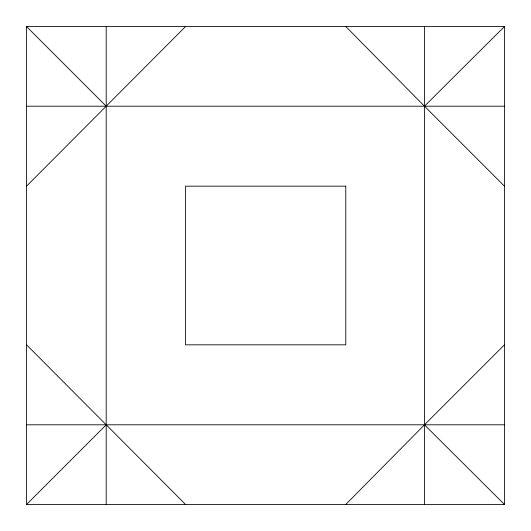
<?xml version="1.0" encoding="UTF-8"?>
<svg xmlns="http://www.w3.org/2000/svg" width="531" height="531" viewBox="0 0 531 531"><rect width="100%" height="100%" fill="white"/><g stroke="black" fill="none" stroke-linecap="round" stroke-linejoin="round"><path stroke-width="0.8" d="M345.787 504.45L424.481 424.8L504.45 344.831M26.55 186.169L185.531 26.55M26.55 504.45L504.45 504.45L504.45 26.55L26.55 26.55L26.55 504.45L106.2 424.8M504.45 186.169L424.481 106.2L504.45 26.55M26.55 106.2L504.45 106.2M26.55 424.8L504.45 424.8M424.481 424.8L504.45 504.45M26.55 26.55L106.2 106.2M26.55 344.831L185.531 504.45M345.787 26.55L424.481 106.2M424.481 26.55L424.481 504.45M106.2 26.55L106.2 504.45M345.787 186.169L185.531 186.169L185.531 344.831L345.787 344.831L345.787 186.169"/></g></svg>
